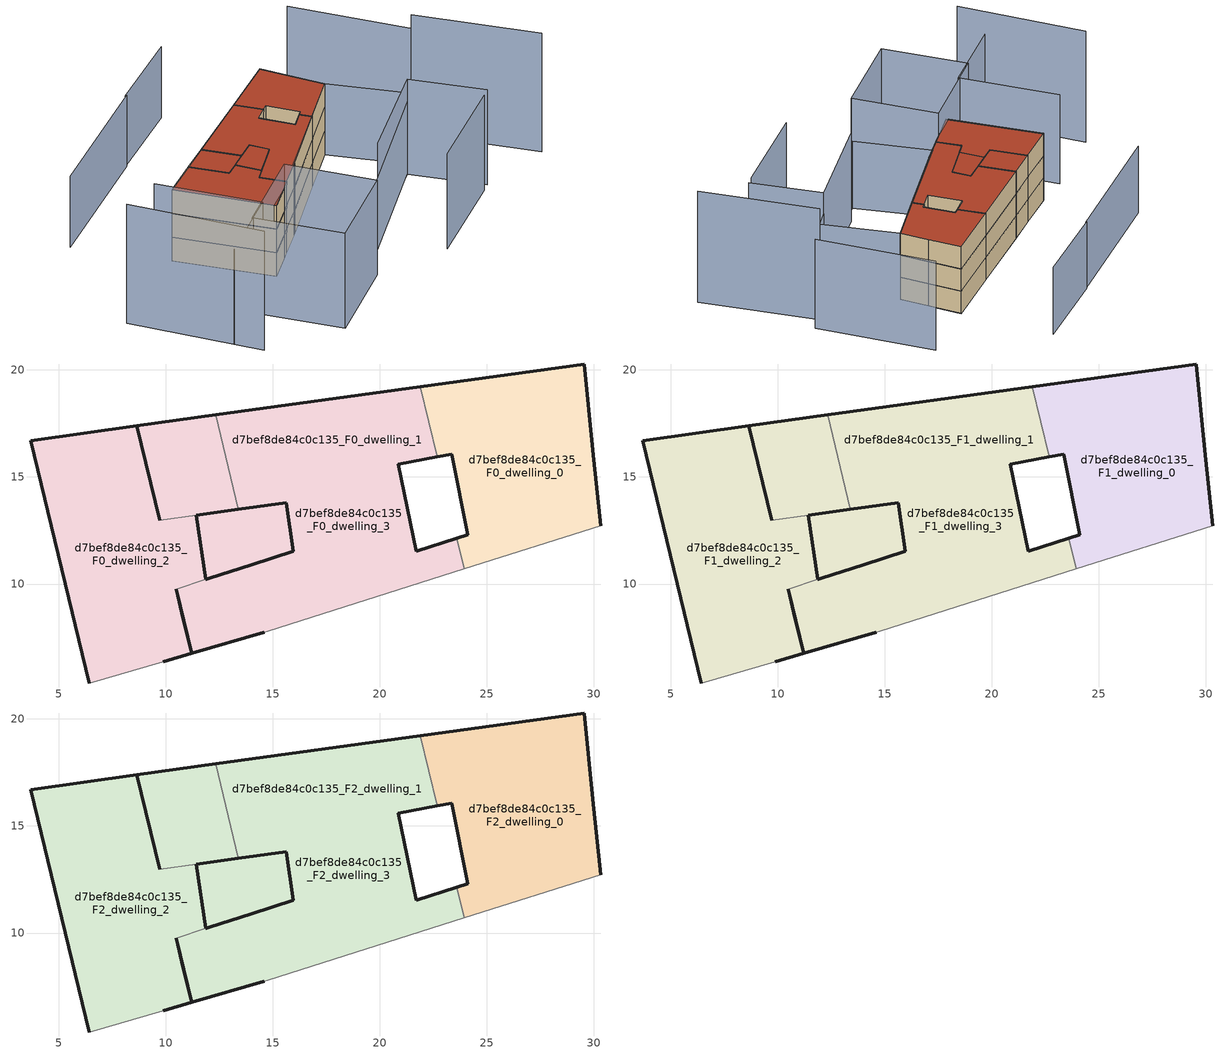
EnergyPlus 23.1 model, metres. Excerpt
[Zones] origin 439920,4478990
d7bef8de84c0c135_F0_dwelling_0
 floor ground (EU_floor_Construction): 30.32,12.72 29.96,16.25 29.54,20.28 21.89,19.22 22.68,15.94 23.36,16.07 24.11,12.31 23.59,12.14 23.94,10.7 z0
 wall outside (EU_wall_Construction): 23.59,12.14 24.11,12.31 23.36,16.07 22.68,15.94 / 21.89,19.22 29.54,20.28 29.96,16.25 30.32,12.72 z0:3
 wall adiabatic (EU_wall_Construction): 30.32,12.72 23.94,10.7 z0:3
 wall to d7bef8de84c0c135_F0_dwelling_1 (EU_wall_Construction): 22.68,15.94 21.89,19.22 / 23.94,10.7 23.59,12.14 z0:3
d7bef8de84c0c135_F0_dwelling_1
 floor ground (EU_floor_Construction): 11.21,6.76 10.83,8.34 10.49,9.76 10.49,9.77 11.88,10.22 11.42,13.22 9.72,12.98 8.66,17.39 3.7,16.7 6.43,5.38 9.88,6.38 z0; 11.21,6.76 10.49,9.77 10.49,9.76 10.83,8.34 z0; 23.94,10.7 23.59,12.14 21.7,11.54 20.87,15.6 22.68,15.94 21.89,19.22 12.34,17.9 13.4,13.5 15.63,13.81 15.95,11.53 14.02,10.91 12.03,10.26 11.89,10.22 11.88,10.22 10.49,9.77 11.21,6.76 14.59,7.74 14.77,7.8 z0
 wall outside (EU_wall_Construction): 11.88,10.22 11.89,10.22 12.03,10.26 14.03,10.91 15.96,11.53 15.64,13.81 13.4,13.5 / 12.34,17.9 21.89,19.22 / 22.68,15.94 20.87,15.6 21.7,11.54 23.59,12.14 / 14.59,7.74 11.21,6.76 10.83,8.34 10.49,9.76 10.49,9.77 z0:3
 wall adiabatic (EU_wall_Construction): 23.94,10.7 14.77,7.8 14.59,7.74 z0:3
 wall to d7bef8de84c0c135_F0_dwelling_2 (EU_wall_Construction): 13.4,13.5 12.34,17.9 z0:3
 wall to d7bef8de84c0c135_F0_dwelling_3 (EU_wall_Construction): 10.49,9.77 11.88,10.22 z0:3
d7bef8de84c0c135_F0_dwelling_2
 floor ground (EU_floor_Construction): 11.21,6.76 10.49,9.77 11.88,10.22 11.42,13.22 9.72,12.98 9.71,12.99 8.66,17.39 3.7,16.7 6.43,5.38 9.88,6.38 z0; 13.4,13.5 12.34,17.9 8.66,17.39 9.71,12.99 9.72,12.98 11.42,13.22 11.43,13.22 z0
 wall outside (EU_wall_Construction): 13.4,13.5 11.43,13.22 11.42,13.22 / 9.72,12.98 9.72,12.99 9.71,12.99 8.66,17.39 12.34,17.9 z0:3
 wall to d7bef8de84c0c135_F0_dwelling_3 (EU_wall_Construction): 11.42,13.22 9.72,12.98 z0:3
d7bef8de84c0c135_F0_dwelling_3
 floor ground (EU_floor_Construction): 11.21,6.76 10.83,8.34 10.49,9.76 10.49,9.77 11.88,10.22 11.42,13.22 9.72,12.98 9.71,12.99 8.66,17.39 3.7,16.7 6.43,5.38 9.88,6.38 z0; 11.21,6.76 10.49,9.77 10.49,9.76 10.83,8.34 z0; 23.94,10.7 23.59,12.14 21.7,11.54 20.87,15.6 22.68,15.94 21.89,19.22 12.34,17.9 13.4,13.5 15.63,13.81 15.95,11.53 14.02,10.91 12.03,10.26 11.89,10.22 11.88,10.22 10.49,9.77 11.21,6.76 14.59,7.74 14.77,7.8 z0; 13.4,13.5 12.34,17.9 8.66,17.39 9.71,12.99 9.72,12.98 11.42,13.22 11.43,13.22 z0; 15.95,11.53 15.63,13.81 13.4,13.5 11.43,13.22 11.42,13.22 11.88,10.22 11.89,10.22 12.03,10.26 14.02,10.91 z0
 wall outside (EU_wall_Construction): 11.42,13.22 11.88,10.22 / 10.49,9.77 11.21,6.76 9.89,6.38 / 6.43,5.38 3.7,16.7 8.66,17.39 9.72,12.98 z0:3
 wall adiabatic (EU_wall_Construction): 9.89,6.38 6.43,5.38 z0:3
d7bef8de84c0c135_F1_dwelling_0
 floor to d7bef8de84c0c135_F0_dwelling_0 (EU_floor_Construction): 30.32,12.72 29.96,16.25 29.54,20.28 21.89,19.22 22.68,15.94 23.36,16.07 24.11,12.31 23.59,12.14 23.94,10.7 z3
 wall outside (EU_wall_Construction): 23.59,12.14 24.11,12.31 23.36,16.07 22.68,15.94 / 21.89,19.22 29.54,20.28 29.96,16.25 30.32,12.72 z3:6
 wall adiabatic (EU_wall_Construction): 30.32,12.72 23.94,10.7 z3:6
 wall to d7bef8de84c0c135_F1_dwelling_1 (EU_wall_Construction): 22.68,15.94 21.89,19.22 / 23.94,10.7 23.59,12.14 z3:6
d7bef8de84c0c135_F1_dwelling_1
 floor outside (EU_floor_Construction): 23.94,10.7 23.59,12.14 21.7,11.54 20.87,15.6 22.68,15.94 21.89,19.22 12.34,17.9 13.4,13.5 15.63,13.81 15.95,11.53 14.02,10.91 12.03,10.26 11.89,10.22 11.88,10.22 10.49,9.77 11.21,6.76 14.59,7.74 14.77,7.8 z3; 11.21,6.76 10.49,9.77 10.49,9.76 10.83,8.34 z3
 floor to d7bef8de84c0c135_F0_dwelling_1 (EU_floor_Construction): 11.21,6.76 10.83,8.34 10.49,9.76 10.49,9.77 11.88,10.22 11.42,13.22 9.72,12.98 8.66,17.39 3.7,16.7 6.43,5.38 9.88,6.38 z3
 wall outside (EU_wall_Construction): 11.88,10.22 11.89,10.22 12.03,10.26 14.03,10.91 15.96,11.53 15.64,13.81 13.4,13.5 / 12.34,17.9 21.89,19.22 / 22.68,15.94 20.87,15.6 21.7,11.54 23.59,12.14 / 14.59,7.74 11.21,6.76 10.83,8.34 10.49,9.76 10.49,9.77 z3:6
 wall adiabatic (EU_wall_Construction): 23.94,10.7 14.77,7.8 14.59,7.74 z3:6
 wall to d7bef8de84c0c135_F1_dwelling_2 (EU_wall_Construction): 13.4,13.5 12.34,17.9 z3:6
 wall to d7bef8de84c0c135_F1_dwelling_3 (EU_wall_Construction): 10.49,9.77 11.88,10.22 z3:6
d7bef8de84c0c135_F1_dwelling_2
 floor to d7bef8de84c0c135_F0_dwelling_2 (EU_floor_Construction): 13.4,13.5 12.34,17.9 8.66,17.39 9.71,12.99 9.72,12.98 11.42,13.22 11.43,13.22 z3; 11.21,6.76 10.49,9.77 11.88,10.22 11.42,13.22 9.72,12.98 9.71,12.99 8.66,17.39 3.7,16.7 6.43,5.38 9.88,6.38 z3
 wall outside (EU_wall_Construction): 13.4,13.5 11.43,13.22 11.42,13.22 / 9.72,12.98 9.72,12.99 9.71,12.99 8.66,17.39 12.34,17.9 z3:6
 wall to d7bef8de84c0c135_F1_dwelling_3 (EU_wall_Construction): 11.42,13.22 9.72,12.98 z3:6
d7bef8de84c0c135_F1_dwelling_3
 floor outside (EU_floor_Construction): 13.4,13.5 12.34,17.9 8.66,17.39 9.71,12.99 9.72,12.98 11.42,13.22 11.43,13.22 z3
 floor to d7bef8de84c0c135_F0_dwelling_3 (EU_floor_Construction): 11.21,6.76 10.83,8.34 10.49,9.76 10.49,9.77 11.88,10.22 11.42,13.22 9.72,12.98 9.71,12.99 8.66,17.39 3.7,16.7 6.43,5.38 9.88,6.38 z3; 11.21,6.76 10.49,9.77 10.49,9.76 10.83,8.34 z3; 23.94,10.7 23.59,12.14 21.7,11.54 20.87,15.6 22.68,15.94 21.89,19.22 12.34,17.9 13.4,13.5 15.63,13.81 15.95,11.53 14.02,10.91 12.03,10.26 11.89,10.22 11.88,10.22 10.49,9.77 11.21,6.76 14.59,7.74 14.77,7.8 z3; 15.95,11.53 15.63,13.81 13.4,13.5 11.43,13.22 11.42,13.22 11.88,10.22 11.89,10.22 12.03,10.26 14.02,10.91 z3
 wall outside (EU_wall_Construction): 11.42,13.22 11.88,10.22 / 10.49,9.77 11.21,6.76 9.89,6.38 / 6.43,5.38 3.7,16.7 8.66,17.39 9.72,12.98 z3:6
 wall adiabatic (EU_wall_Construction): 9.89,6.38 6.43,5.38 z3:6
d7bef8de84c0c135_F2_dwelling_0
 floor to d7bef8de84c0c135_F1_dwelling_0 (EU_floor_Construction): 30.32,12.72 29.96,16.25 29.54,20.28 21.89,19.22 22.68,15.94 23.36,16.07 24.11,12.31 23.59,12.14 23.94,10.7 z6
 wall outside (EU_wall_Construction): 23.59,12.14 24.11,12.31 23.36,16.07 22.68,15.94 / 21.89,19.22 29.54,20.28 29.96,16.25 30.32,12.72 z6:9
 wall adiabatic (EU_wall_Construction): 30.32,12.72 23.94,10.7 z6:9
 wall to d7bef8de84c0c135_F2_dwelling_1 (EU_wall_Construction): 22.68,15.94 21.89,19.22 / 23.94,10.7 23.59,12.14 z6:9
 roof outside (EU_roof_Construction): 29.54,20.28 29.96,16.25 30.32,12.72 23.94,10.7 23.59,12.14 24.11,12.31 23.36,16.07 22.68,15.94 21.89,19.22 z9
d7bef8de84c0c135_F2_dwelling_1
 floor outside (EU_floor_Construction): 23.94,10.7 23.59,12.14 21.7,11.54 20.87,15.6 22.68,15.94 21.89,19.22 12.34,17.9 13.4,13.5 15.63,13.81 15.95,11.53 14.02,10.91 12.03,10.26 11.89,10.22 11.88,10.22 10.49,9.77 11.21,6.76 14.59,7.74 14.77,7.8 z6; 11.21,6.76 10.49,9.77 10.49,9.76 10.83,8.34 z6
 floor to d7bef8de84c0c135_F1_dwelling_1 (EU_floor_Construction): 11.21,6.76 10.83,8.34 10.49,9.76 10.49,9.77 11.88,10.22 11.42,13.22 9.72,12.98 8.66,17.39 3.7,16.7 6.43,5.38 9.88,6.38 z6
 wall outside (EU_wall_Construction): 11.88,10.22 11.89,10.22 12.03,10.26 14.03,10.91 15.96,11.53 15.64,13.81 13.4,13.5 / 12.34,17.9 21.89,19.22 / 22.68,15.94 20.87,15.6 21.7,11.54 23.59,12.14 / 14.59,7.74 11.21,6.76 10.83,8.34 10.49,9.76 10.49,9.77 z6:9
 wall adiabatic (EU_wall_Construction): 23.94,10.7 14.77,7.8 14.59,7.74 z6:9
 wall to d7bef8de84c0c135_F2_dwelling_2 (EU_wall_Construction): 13.4,13.5 12.34,17.9 z6:9
 wall to d7bef8de84c0c135_F2_dwelling_3 (EU_wall_Construction): 10.49,9.77 11.88,10.22 z6:9
 roof outside (EU_roof_Construction): 10.49,9.76 10.49,9.77 11.21,6.76 10.83,8.34 z9; 8.66,17.39 9.72,12.98 11.42,13.22 11.88,10.22 10.49,9.77 10.49,9.76 10.83,8.34 11.21,6.76 9.88,6.38 6.43,5.38 3.7,16.7 z9; 21.89,19.22 22.68,15.94 20.87,15.6 21.7,11.54 23.59,12.14 23.94,10.7 14.77,7.8 14.59,7.74 11.21,6.76 10.49,9.77 11.88,10.22 11.89,10.22 12.03,10.26 14.02,10.91 15.95,11.53 15.63,13.81 13.4,13.5 12.34,17.9 z9
d7bef8de84c0c135_F2_dwelling_2
 floor to d7bef8de84c0c135_F1_dwelling_2 (EU_floor_Construction): 13.4,13.5 12.34,17.9 8.66,17.39 9.71,12.99 9.72,12.98 11.42,13.22 11.43,13.22 z6; 11.21,6.76 10.49,9.77 11.88,10.22 11.42,13.22 9.72,12.98 9.71,12.99 8.66,17.39 3.7,16.7 6.43,5.38 9.88,6.38 z6
 wall outside (EU_wall_Construction): 13.4,13.5 11.43,13.22 11.42,13.22 / 9.72,12.98 9.72,12.99 9.71,12.99 8.66,17.39 12.34,17.9 z6:9
 wall to d7bef8de84c0c135_F2_dwelling_3 (EU_wall_Construction): 11.42,13.22 9.72,12.98 z6:9
 roof outside (EU_roof_Construction): 8.66,17.39 9.71,12.99 9.72,12.98 11.42,13.22 11.88,10.22 10.49,9.77 11.21,6.76 9.88,6.38 6.43,5.38 3.7,16.7 z9; 12.34,17.9 13.4,13.5 11.43,13.22 11.42,13.22 9.72,12.98 9.71,12.99 8.66,17.39 z9
d7bef8de84c0c135_F2_dwelling_3
 floor outside (EU_floor_Construction): 13.4,13.5 12.34,17.9 8.66,17.39 9.71,12.99 9.72,12.98 11.42,13.22 11.43,13.22 z6
 floor to d7bef8de84c0c135_F1_dwelling_3 (EU_floor_Construction): 11.21,6.76 10.83,8.34 10.49,9.76 10.49,9.77 11.88,10.22 11.42,13.22 9.72,12.98 9.71,12.99 8.66,17.39 3.7,16.7 6.43,5.38 9.88,6.38 z6; 11.21,6.76 10.49,9.77 10.49,9.76 10.83,8.34 z6; 23.94,10.7 23.59,12.14 21.7,11.54 20.87,15.6 22.68,15.94 21.89,19.22 12.34,17.9 13.4,13.5 15.63,13.81 15.95,11.53 14.02,10.91 12.03,10.26 11.89,10.22 11.88,10.22 10.49,9.77 11.21,6.76 14.59,7.74 14.77,7.8 z6; 15.95,11.53 15.63,13.81 13.4,13.5 11.43,13.22 11.42,13.22 11.88,10.22 11.89,10.22 12.03,10.26 14.02,10.91 z6
 wall outside (EU_wall_Construction): 11.42,13.22 11.88,10.22 / 10.49,9.77 11.21,6.76 9.89,6.38 / 6.43,5.38 3.7,16.7 8.66,17.39 9.72,12.98 z6:9
 wall adiabatic (EU_wall_Construction): 9.89,6.38 6.43,5.38 z6:9
 roof outside (EU_roof_Construction): 10.49,9.76 10.49,9.77 11.21,6.76 10.83,8.34 z9; 8.66,17.39 9.71,12.99 9.72,12.98 11.42,13.22 11.88,10.22 10.49,9.77 10.49,9.76 10.83,8.34 11.21,6.76 9.88,6.38 6.43,5.38 3.7,16.7 z9; 21.89,19.22 22.68,15.94 20.87,15.6 21.7,11.54 23.59,12.14 23.94,10.7 14.77,7.8 14.59,7.74 11.21,6.76 10.49,9.77 11.88,10.22 11.89,10.22 12.03,10.26 14.02,10.91 15.95,11.53 15.63,13.81 13.4,13.5 12.34,17.9 z9; 15.63,13.81 15.95,11.53 14.02,10.91 12.03,10.26 11.89,10.22 11.88,10.22 11.42,13.22 11.43,13.22 13.4,13.5 z9; 12.34,17.9 13.4,13.5 11.43,13.22 11.42,13.22 9.72,12.98 9.71,12.99 8.66,17.39 z9
shading: 42.06,-7.25 38.55,6.76 / -9.5,14.88 -7.06,-0.61 z0:15; 40.37,7.21 37.81,21.49 / 20.18,-7.83 32.38,-5.64 / 18.4,-0.33 31.18,3.16 / 31.18,3.16 33.49,-5.34 / -0.25,16.61 2.12,4.68 / 2.12,4.68 -7.61,2.75 / -1.11,4.16 9.89,6.38 / 9.89,6.38 11.95,-3.86 / 11.95,-3.86 0.96,-6.08 / 0.96,-6.08 -1.11,4.16 z0:12; 18.04,30.13 0.87,27.5 / 28.28,31.61 17.88,30.2 / 33.11,3.76 15.81,-1.62 / 15.81,-1.62 13.02,7.35 / 13.02,7.35 30.32,12.72 / 30.32,12.72 33.11,3.76 z0:9
[Building]
EU S2 Campaign: North Axis=0; Terrain=City; Solar Distribution=FullExterior
[Site:Location]
Madrid: Latitude=40.5; Longitude=-3.5; Time Zone=1; Elevation=609
[SizingPeriod:WeatherFileDays]
AnnualSizingPeriod: Begin Month=1; Begin Day of Month=1; End Month=12; End Day of Month=31; Day of Week for Start Day=Monday; Use Weather File Daylight Saving Period=No; Use Weather File Rain and Snow Indicators=No
[MATERIAL]
EU_InternalMass_Material: Roughness=MediumRough; Thickness=0.1; Conductivity=1; Density=1800; Specific Heat=900; Thermal Absorptance=0.9; Solar Absorptance=0.7; Visible Absorptance=0.7
[MATERIAL:NOMASS] Roughness=MediumRough; Thermal Absorptance=0.9; Solar Absorptance=0.7; Visible Absorptance=0.7
Name | Thermal Resistance
EU_wall_NoMass | 0.459673
EU_roof_NoMass | 0.495815
EU_floor_NoMass | 0.788942
[CONSTRUCTION]
EU_wall_Construction: EU_wall_NoMass
EU_roof_Construction: EU_roof_NoMass
EU_floor_Construction: EU_floor_NoMass
EU_InternalMass_Construction: EU_InternalMass_Material
[ZONE] Type=1; Multiplier=1; Ceiling Height=autocalculate; Floor Area=autocalculate; Part of Total Floor Area=Yes
Name | Volume
d7bef8de84c0c135_F0_dwelling_0 | 168.472
d7bef8de84c0c135_F1_dwelling_0; d7bef8de84c0c135_F2_dwelling_0 | 168.473
d7bef8de84c0c135_F0_dwelling_1; d7bef8de84c0c135_F1_dwelling_1; d7bef8de84c0c135_F2_dwelling_1 | 455.085
d7bef8de84c0c135_F0_dwelling_2; d7bef8de84c0c135_F1_dwelling_2; d7bef8de84c0c135_F2_dwelling_2 | 233.906
d7bef8de84c0c135_F0_dwelling_3; d7bef8de84c0c135_F1_dwelling_3; d7bef8de84c0c135_F2_dwelling_3 | 539.319
[INTERNALMASS] Construction=EU_InternalMass_Construction
Name | Zone or ZoneList | Surface Area
d7bef8de84c0c135_F0_dwelling_0_EU_InternalMass | d7bef8de84c0c135_F0_dwelling_0 | 56.1575
d7bef8de84c0c135_F0_dwelling_1_EU_InternalMass | d7bef8de84c0c135_F0_dwelling_1 | 90.5045
d7bef8de84c0c135_F0_dwelling_2_EU_InternalMass | d7bef8de84c0c135_F0_dwelling_2 | 16.7797
d7bef8de84c0c135_F0_dwelling_3_EU_InternalMass | d7bef8de84c0c135_F0_dwelling_3 | 61.191
d7bef8de84c0c135_F1_dwelling_0_EU_InternalMass | d7bef8de84c0c135_F1_dwelling_0 | 56.1575
d7bef8de84c0c135_F1_dwelling_1_EU_InternalMass | d7bef8de84c0c135_F1_dwelling_1 | 90.5045
d7bef8de84c0c135_F1_dwelling_2_EU_InternalMass | d7bef8de84c0c135_F1_dwelling_2 | 16.7797
d7bef8de84c0c135_F1_dwelling_3_EU_InternalMass | d7bef8de84c0c135_F1_dwelling_3 | 61.191
d7bef8de84c0c135_F2_dwelling_0_EU_InternalMass | d7bef8de84c0c135_F2_dwelling_0 | 56.1575
d7bef8de84c0c135_F2_dwelling_1_EU_InternalMass | d7bef8de84c0c135_F2_dwelling_1 | 90.5045
d7bef8de84c0c135_F2_dwelling_2_EU_InternalMass | d7bef8de84c0c135_F2_dwelling_2 | 16.7797
d7bef8de84c0c135_F2_dwelling_3_EU_InternalMass | d7bef8de84c0c135_F2_dwelling_3 | 61.191
[OTHEREQUIPMENT] Fuel Type=Electricity; Design Level Calculation Method=Watts/Area; Power per Zone Floor Area=1; Fraction Latent=0; Fraction Radiant=0; Fraction Lost=0; Carbon Dioxide Generation Rate=0; EndUse Subcategory=EU_Step8_InternalGains
Name | Zone or ZoneList or Space or SpaceList | Schedule
EU_Step8_InternalGain_d7bef8de84c0c135_F0_dwelling_0_f000 | d7bef8de84c0c135_F0_dwelling_0 | EU_Step8_GainSchedule_d7bef8de84c0c135_F0_dwelling_0_f000
EU_Step8_InternalGain_d7bef8de84c0c135_F0_dwelling_1_f000 | d7bef8de84c0c135_F0_dwelling_1 | EU_Step8_GainSchedule_d7bef8de84c0c135_F0_dwelling_1_f000
EU_Step8_InternalGain_d7bef8de84c0c135_F0_dwelling_2_f000 | d7bef8de84c0c135_F0_dwelling_2 | EU_Step8_GainSchedule_d7bef8de84c0c135_F0_dwelling_2_f000
EU_Step8_InternalGain_d7bef8de84c0c135_F0_dwelling_3_f000 | d7bef8de84c0c135_F0_dwelling_3 | EU_Step8_GainSchedule_d7bef8de84c0c135_F0_dwelling_3_f000
EU_Step8_InternalGain_d7bef8de84c0c135_F1_dwelling_0_f000 | d7bef8de84c0c135_F1_dwelling_0 | EU_Step8_GainSchedule_d7bef8de84c0c135_F1_dwelling_0_f000
EU_Step8_InternalGain_d7bef8de84c0c135_F1_dwelling_1_f000 | d7bef8de84c0c135_F1_dwelling_1 | EU_Step8_GainSchedule_d7bef8de84c0c135_F1_dwelling_1_f000
EU_Step8_InternalGain_d7bef8de84c0c135_F1_dwelling_2_f000 | d7bef8de84c0c135_F1_dwelling_2 | EU_Step8_GainSchedule_d7bef8de84c0c135_F1_dwelling_2_f000
EU_Step8_InternalGain_d7bef8de84c0c135_F1_dwelling_3_f000 | d7bef8de84c0c135_F1_dwelling_3 | EU_Step8_GainSchedule_d7bef8de84c0c135_F1_dwelling_3_f000
EU_Step8_InternalGain_d7bef8de84c0c135_F2_dwelling_0_f000 | d7bef8de84c0c135_F2_dwelling_0 | EU_Step8_GainSchedule_d7bef8de84c0c135_F2_dwelling_0_f000
EU_Step8_InternalGain_d7bef8de84c0c135_F2_dwelling_1_f000 | d7bef8de84c0c135_F2_dwelling_1 | EU_Step8_GainSchedule_d7bef8de84c0c135_F2_dwelling_1_f000
EU_Step8_InternalGain_d7bef8de84c0c135_F2_dwelling_2_f000 | d7bef8de84c0c135_F2_dwelling_2 | EU_Step8_GainSchedule_d7bef8de84c0c135_F2_dwelling_2_f000
EU_Step8_InternalGain_d7bef8de84c0c135_F2_dwelling_3_f000 | d7bef8de84c0c135_F2_dwelling_3 | EU_Step8_GainSchedule_d7bef8de84c0c135_F2_dwelling_3_f000
[ZONEVENTILATION:DESIGNFLOWRATE] Schedule=EU_AlwaysOn; Design Flow Rate Calculation Method=AirChanges/Hour; Air Changes per Hour=0.719161; Ventilation Type=Natural; Fan Pressure Rise=0; Fan Total Efficiency=1; Constant Term Coefficient=1; Temperature Term Coefficient=0; Velocity Term Coefficient=0; Velocity Squared Term Coefficient=0; Minimum Indoor Temperature=-100; Maximum Indoor Temperature=100; Delta Temperature=-100; Minimum Outdoor Temperature=-100; Maximum Outdoor Temperature=100; Maximum Wind Speed=40
Name | Zone or ZoneList or Space or SpaceList
EU_ConstantAir_d7bef8de84c0c135_F0_dwelling_0 | d7bef8de84c0c135_F0_dwelling_0
EU_ConstantAir_d7bef8de84c0c135_F0_dwelling_1 | d7bef8de84c0c135_F0_dwelling_1
EU_ConstantAir_d7bef8de84c0c135_F0_dwelling_2 | d7bef8de84c0c135_F0_dwelling_2
EU_ConstantAir_d7bef8de84c0c135_F0_dwelling_3 | d7bef8de84c0c135_F0_dwelling_3
EU_ConstantAir_d7bef8de84c0c135_F1_dwelling_0 | d7bef8de84c0c135_F1_dwelling_0
EU_ConstantAir_d7bef8de84c0c135_F1_dwelling_1 | d7bef8de84c0c135_F1_dwelling_1
EU_ConstantAir_d7bef8de84c0c135_F1_dwelling_2 | d7bef8de84c0c135_F1_dwelling_2
EU_ConstantAir_d7bef8de84c0c135_F1_dwelling_3 | d7bef8de84c0c135_F1_dwelling_3
EU_ConstantAir_d7bef8de84c0c135_F2_dwelling_0 | d7bef8de84c0c135_F2_dwelling_0
EU_ConstantAir_d7bef8de84c0c135_F2_dwelling_1 | d7bef8de84c0c135_F2_dwelling_1
EU_ConstantAir_d7bef8de84c0c135_F2_dwelling_2 | d7bef8de84c0c135_F2_dwelling_2
EU_ConstantAir_d7bef8de84c0c135_F2_dwelling_3 | d7bef8de84c0c135_F2_dwelling_3
[HVACTEMPLATE:THERMOSTAT] Constant Heating Setpoint=20; Constant Cooling Setpoint=50
EU_HeatOnly_d7bef8de84c0c135_F0_dwelling_0; EU_HeatOnly_d7bef8de84c0c135_F0_dwelling_1; EU_HeatOnly_d7bef8de84c0c135_F0_dwelling_2; EU_HeatOnly_d7bef8de84c0c135_F0_dwelling_3; EU_HeatOnly_d7bef8de84c0c135_F1_dwelling_0; EU_HeatOnly_d7bef8de84c0c135_F1_dwelling_1; EU_HeatOnly_d7bef8de84c0c135_F1_dwelling_2; EU_HeatOnly_d7bef8de84c0c135_F1_dwelling_3; EU_HeatOnly_d7bef8de84c0c135_F2_dwelling_0; EU_HeatOnly_d7bef8de84c0c135_F2_dwelling_1; EU_HeatOnly_d7bef8de84c0c135_F2_dwelling_2; EU_HeatOnly_d7bef8de84c0c135_F2_dwelling_3
[HVACTEMPLATE:ZONE:IDEALLOADSAIRSYSTEM] System Availability Schedule=EU_AlwaysOn; Maximum Heating Supply Air Temperature=50; Minimum Cooling Supply Air Temperature=13; Maximum Heating Supply Air Humidity Ratio=0.0156; Minimum Cooling Supply Air Humidity Ratio=0.0077; Heating Limit=NoLimit; Cooling Limit=NoLimit; Heating Availability Schedule=EU_AlwaysOn; Cooling Availability Schedule=EU_CoolingOff; Dehumidification Control Type=ConstantSensibleHeatRatio; Cooling Sensible Heat Ratio=0.7; Dehumidification Setpoint=60; Humidification Control Type=None; Humidification Setpoint=30; Outdoor Air Method=None; Outdoor Air Flow Rate per Person=0.00944; Outdoor Air Flow Rate per Zone Floor Area=0; Outdoor Air Flow Rate per Zone=0; Demand Controlled Ventilation Type=None; Outdoor Air Economizer Type=NoEconomizer; Heat Recovery Type=None; Sensible Heat Recovery Effectiveness=0.7; Latent Heat Recovery Effectiveness=0.65
Name | Template Thermostat
d7bef8de84c0c135_F0_dwelling_0 | EU_HeatOnly_d7bef8de84c0c135_F0_dwelling_0
d7bef8de84c0c135_F0_dwelling_1 | EU_HeatOnly_d7bef8de84c0c135_F0_dwelling_1
d7bef8de84c0c135_F0_dwelling_2 | EU_HeatOnly_d7bef8de84c0c135_F0_dwelling_2
d7bef8de84c0c135_F0_dwelling_3 | EU_HeatOnly_d7bef8de84c0c135_F0_dwelling_3
d7bef8de84c0c135_F1_dwelling_0 | EU_HeatOnly_d7bef8de84c0c135_F1_dwelling_0
d7bef8de84c0c135_F1_dwelling_1 | EU_HeatOnly_d7bef8de84c0c135_F1_dwelling_1
d7bef8de84c0c135_F1_dwelling_2 | EU_HeatOnly_d7bef8de84c0c135_F1_dwelling_2
d7bef8de84c0c135_F1_dwelling_3 | EU_HeatOnly_d7bef8de84c0c135_F1_dwelling_3
d7bef8de84c0c135_F2_dwelling_0 | EU_HeatOnly_d7bef8de84c0c135_F2_dwelling_0
d7bef8de84c0c135_F2_dwelling_1 | EU_HeatOnly_d7bef8de84c0c135_F2_dwelling_1
d7bef8de84c0c135_F2_dwelling_2 | EU_HeatOnly_d7bef8de84c0c135_F2_dwelling_2
d7bef8de84c0c135_F2_dwelling_3 | EU_HeatOnly_d7bef8de84c0c135_F2_dwelling_3
[SIZING:ZONE] Zone Cooling Design Supply Air Temperature Input Method=SupplyAirTemperature; Zone Cooling Design Supply Air Temperature=13; Zone Heating Design Supply Air Temperature Input Method=SupplyAirTemperature; Zone Heating Design Supply Air Temperature=50; Zone Cooling Design Supply Air Humidity Ratio=0.008; Zone Heating Design Supply Air Humidity Ratio=0.008; Cooling Design Air Flow Method=DesignDay; Cooling Design Air Flow Rate=0; Cooling Minimum Air Flow per Zone Floor Area=0.000762; Cooling Minimum Air Flow=0; Cooling Minimum Air Flow Fraction=0.2; Heating Design Air Flow Method=DesignDay; Heating Design Air Flow Rate=0; Heating Maximum Air Flow per Zone Floor Area=0.002032; Heating Maximum Air Flow=0.141576; Heating Maximum Air Flow Fraction=0.3; Account for Dedicated Outdoor Air System=No; Dedicated Outdoor Air System Control Strategy=NeutralSupplyAir; Dedicated Outdoor Air Low Setpoint Temperature for Design=autosize; Dedicated Outdoor Air High Setpoint Temperature for Design=autosize; Zone Load Sizing Method=Sensible Load Only No Latent Load; Zone Latent Cooling Design Supply Air Humidity Ratio Input Method=HumidityRatioDifference; Zone Cooling Design Supply Air Humidity Ratio Difference=0.005; Zone Latent Heating Design Supply Air Humidity Ratio Input Method=HumidityRatioDifference; Zone Humidification Design Supply Air Humidity Ratio Difference=0.005
d7bef8de84c0c135_F0_dwelling_0; d7bef8de84c0c135_F0_dwelling_1; d7bef8de84c0c135_F0_dwelling_2; d7bef8de84c0c135_F0_dwelling_3; d7bef8de84c0c135_F1_dwelling_0; d7bef8de84c0c135_F1_dwelling_1; d7bef8de84c0c135_F1_dwelling_2; d7bef8de84c0c135_F1_dwelling_3; d7bef8de84c0c135_F2_dwelling_0; d7bef8de84c0c135_F2_dwelling_1; d7bef8de84c0c135_F2_dwelling_2; d7bef8de84c0c135_F2_dwelling_3
[SCHEDULE:CONSTANT]
Name | Hourly Value
EU_AlwaysOn | 1
EU_CoolingOff | 0
[SCHEDULE:FILE] Column Number=1; Rows to Skip at Top=0; Number of Hours of Data=8760; Column Separator=Comma; Interpolate to Timestep=No; Minutes per Item=60; Adjust Schedule for Daylight Savings=Yes
Name | File
EU_Step8_GainSchedule_d7bef8de84c0c135_F0_dwelling_0_f000 | ../../schedules/d7bef8de84c0c135/d7bef8de84c0c135_F0_dwelling_0_f000_gain.csv
EU_Step8_GainSchedule_d7bef8de84c0c135_F0_dwelling_1_f000 | ../../schedules/d7bef8de84c0c135/d7bef8de84c0c135_F0_dwelling_1_f000_gain.csv
EU_Step8_GainSchedule_d7bef8de84c0c135_F0_dwelling_2_f000 | ../../schedules/d7bef8de84c0c135/d7bef8de84c0c135_F0_dwelling_2_f000_gain.csv
EU_Step8_GainSchedule_d7bef8de84c0c135_F0_dwelling_3_f000 | ../../schedules/d7bef8de84c0c135/d7bef8de84c0c135_F0_dwelling_3_f000_gain.csv
EU_Step8_GainSchedule_d7bef8de84c0c135_F1_dwelling_0_f000 | ../../schedules/d7bef8de84c0c135/d7bef8de84c0c135_F1_dwelling_0_f000_gain.csv
EU_Step8_GainSchedule_d7bef8de84c0c135_F1_dwelling_1_f000 | ../../schedules/d7bef8de84c0c135/d7bef8de84c0c135_F1_dwelling_1_f000_gain.csv
EU_Step8_GainSchedule_d7bef8de84c0c135_F1_dwelling_2_f000 | ../../schedules/d7bef8de84c0c135/d7bef8de84c0c135_F1_dwelling_2_f000_gain.csv
EU_Step8_GainSchedule_d7bef8de84c0c135_F1_dwelling_3_f000 | ../../schedules/d7bef8de84c0c135/d7bef8de84c0c135_F1_dwelling_3_f000_gain.csv
EU_Step8_GainSchedule_d7bef8de84c0c135_F2_dwelling_0_f000 | ../../schedules/d7bef8de84c0c135/d7bef8de84c0c135_F2_dwelling_0_f000_gain.csv
EU_Step8_GainSchedule_d7bef8de84c0c135_F2_dwelling_1_f000 | ../../schedules/d7bef8de84c0c135/d7bef8de84c0c135_F2_dwelling_1_f000_gain.csv
EU_Step8_GainSchedule_d7bef8de84c0c135_F2_dwelling_2_f000 | ../../schedules/d7bef8de84c0c135/d7bef8de84c0c135_F2_dwelling_2_f000_gain.csv
EU_Step8_GainSchedule_d7bef8de84c0c135_F2_dwelling_3_f000 | ../../schedules/d7bef8de84c0c135/d7bef8de84c0c135_F2_dwelling_3_f000_gain.csv
